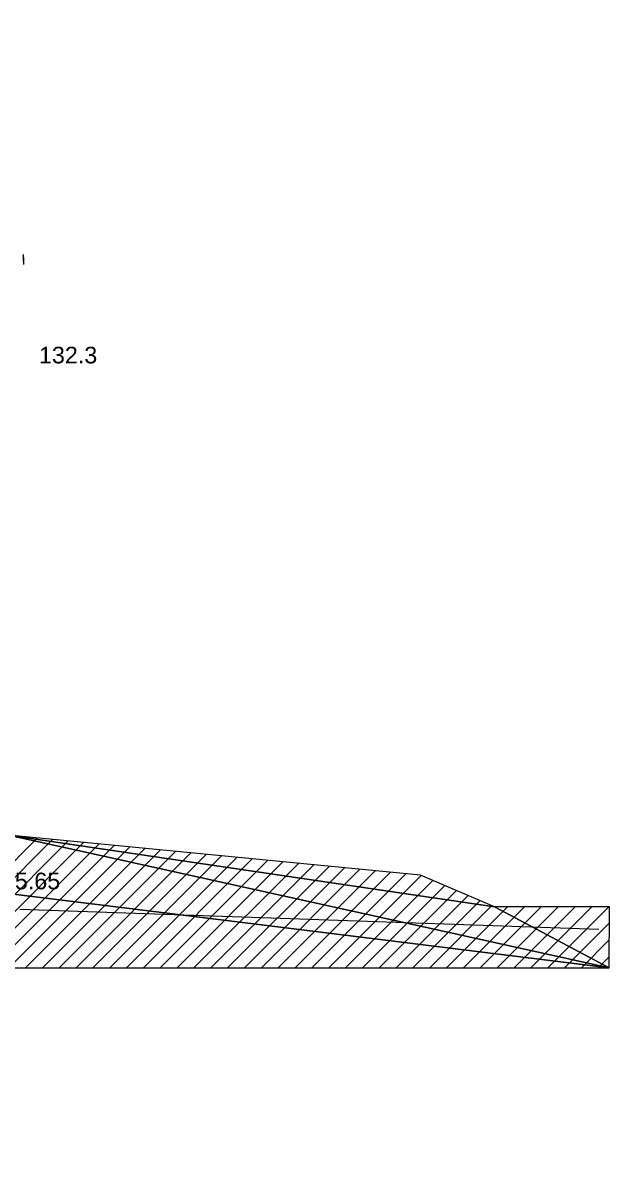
# Model space of a CAD drawing. Header units: metres. Extents: x 44.2 to 128.2, y -61.8 to 3.
# Drawn here: x 83.96 to 91.37, y -31.47 to -17.13 of the extents above; entities that cross this region are included whole.
import ezdxf
from ezdxf.enums import TextEntityAlignment as Align
from ezdxf.lldxf.tags import DXFTag

# ---------------------------------------------------------------- set-up
doc = ezdxf.new("R2010")
doc.units = ezdxf.units.M
doc.header["$MEASUREMENT"] = 0
doc.layers.add('Calque Commun', color=7, linetype='Continuous')
doc.layers.add('Cotations', color=7, linetype='Continuous')
doc.styles.add('Arial2', font='arial.ttf', dxfattribs={"height": 0.21})
tags = doc.linetypes.add('HIDDEN', pattern=[0.375, 0.25, -0.125]).pattern_tags.tags
tags[6:7] = [DXFTag(74, 4), DXFTag(75, 0), DXFTag(340, '0'), DXFTag(46, 1.0), DXFTag(50, 0.0), DXFTag(44, 0.0), DXFTag(45, 0.0)]
tags[4:5] = [DXFTag(74, 4), DXFTag(75, 0), DXFTag(340, '0'), DXFTag(46, 1.0), DXFTag(50, 0.0), DXFTag(44, 0.0), DXFTag(45, 0.0)]

# ---------------------------------------------------------------- blocks, each defined once
blk = doc.blocks.new('@dwg_exp10')
at = {"layer": 'Cotations', "color": 212, "linetype": 'ByBlock', "lineweight": -2, "style": 'Arial2'}
blk.add_text('125.65', height=0.21, dxfattribs=at).set_placement((83.986, -28.048), align=Align.CENTER)
blk = doc.blocks.new('@dwg_exp28')
at = {"layer": 'Cotations', "color": 212, "linetype": 'ByBlock', "lineweight": -2, "style": 'Arial2'}
blk.add_text('132.3', height=0.21, dxfattribs=at).set_placement((84.534, -21.423), align=Align.CENTER)
blk = doc.blocks.new('hatch15')
at = {"layer": 'Calque Commun', "color": 7, "linetype": 'Continuous', "lineweight": 5}
for p, q in [((84.145, -27.403), (82.513, -29.036)), ((84.339, -27.422), (82.725, -29.036)), ((84.532, -27.441), (82.937, -29.036)), ((84.726, -27.459), (83.149, -29.036)), ((84.919, -27.478), (83.361, -29.036)), ((85.113, -27.497), (83.573, -29.036)), ((85.306, -27.516), (83.786, -29.036)), ((85.499, -27.534), (83.998, -29.036)), ((85.693, -27.553), (84.21, -29.036)), ((85.886, -27.572), (84.422, -29.036)), ((86.08, -27.59), (84.634, -29.036)), ((86.273, -27.609), (84.846, -29.036)), ((86.467, -27.628), (85.058, -29.036)), ((86.66, -27.646), (85.271, -29.036)), ((86.853, -27.665), (85.483, -29.036)), ((87.047, -27.684), (85.695, -29.036)), ((87.24, -27.703), (85.907, -29.036)), ((87.434, -27.721), (86.119, -29.036)), ((87.627, -27.74), (86.331, -29.036)), ((87.821, -27.759), (86.543, -29.036)), ((88.014, -27.777), (86.755, -29.036)), ((88.207, -27.796), (86.968, -29.036)), ((88.401, -27.815), (87.18, -29.036)), ((88.594, -27.833), (87.392, -29.036)), ((88.788, -27.852), (87.604, -29.036)), ((88.98, -27.873), (87.816, -29.036)), ((89.128, -27.936), (88.028, -29.036)), ((89.277, -28), (88.24, -29.036)), ((89.425, -28.063), (88.452, -29.036)), ((89.574, -28.127), (88.665, -29.036)), ((89.723, -28.19), (88.877, -29.036)), ((89.871, -28.254), (89.089, -29.036)), ((90.069, -28.268), (89.301, -29.036)), ((90.281, -28.268), (89.513, -29.036)), ((90.493, -28.268), (89.725, -29.036)), ((90.705, -28.268), (89.937, -29.036)), ((90.918, -28.268), (90.15, -29.036)), ((91.13, -28.268), (90.362, -29.036)), ((91.342, -28.268), (90.574, -29.036)), ((91.352, -28.47), (90.786, -29.036)), ((91.35, -28.684), (90.998, -29.036)), ((91.349, -28.898), (91.21, -29.036))]:
    blk.add_line(p, q, dxfattribs=at)
at = {"layer": 'Calque Commun', "color": 7, "linetype": 'Continuous', "lineweight": 20}
mesh = blk.add_polyface(dxfattribs=at)
corners = [(51.792, -28.001), (49.347, -28.001), (49.347, -29.036), (64.161, -27.125), (57.78, -27.125), (77.53, -27.327), (88.974, -27.87), (83.783, -27.368), (89.905, -28.268), (91.347, -29.036), (83.783, -27.358), (53.983, -27.125), (91.353, -28.268)]
mesh.append_faces([[corners[k] for k in face] for face in [(4, 0, 2), (7, 9, 8), (5, 9, 7)]], dxfattribs={"vtx0": -1, "vtx1": -1, "vtx2": -1, "color": 7})
mesh.append_faces([[corners[k] for k in face] for face in [(5, 2, 9)]], dxfattribs={"vtx0": -1, "vtx2": -1, "color": 7})
mesh.append_faces([[corners[k] for k in face] for face in [(6, 7, 8), (10, 5, 7), (12, 8, 9)]], dxfattribs={"vtx1": -1, "color": 7})
mesh.append_faces([[corners[k] for k in face] for face in [(3, 4, 2), (5, 3, 2)]], dxfattribs={"vtx1": -1, "vtx2": -1, "color": 7})
mesh.append_faces([[corners[k] for k in face] for face in [(0, 1, 2), (4, 11, 0)]], dxfattribs={"vtx2": -1, "color": 7})

msp = doc.modelspace()

# ---------------------------------------------------------------- linework, layer by layer
at = {"layer": 'Calque Commun', "color": 7, "linetype": 'Continuous', "lineweight": 5}
for p, q in [((83.974, -20.135), (83.974, -20.05)), ((83.975, -20.175), (83.975, -20.09))]:
    msp.add_line(p, q, dxfattribs=at)
at = {"layer": 'Calque Commun', "color": 26, "linetype": 'HIDDEN', "lineweight": 20}
msp.add_line((83.925, -28.297), (91.216, -28.549), dxfattribs=at)

# ---------------------------------------------------------------- block references
at = {"layer": 'Calque Commun', "color": 0, "linetype": 'ByBlock', "lineweight": -2}
msp.add_blockref('hatch15', (0, 0), dxfattribs=at)
at = {"layer": 'Cotations', "color": 0, "linetype": 'ByBlock', "lineweight": -2}
for name in ['@dwg_exp28', '@dwg_exp10']:
    msp.add_blockref(name, (0, 0), dxfattribs=at)

# ---------------------------------------------------------------- meshes
at = {"layer": 'Calque Commun', "color": 7, "linetype": 'Continuous', "lineweight": 5}
mesh = msp.add_polyface(dxfattribs=at)
corners = [(44.219, -2.79), (128.219, -2.79), (128.219, -61.79), (44.219, -61.79)]
mesh.append_faces([[corners[k] for k in face] for face in [(0, 1, 2, 3)]], dxfattribs={"color": 7})

doc.saveas('drawing.dxf')
